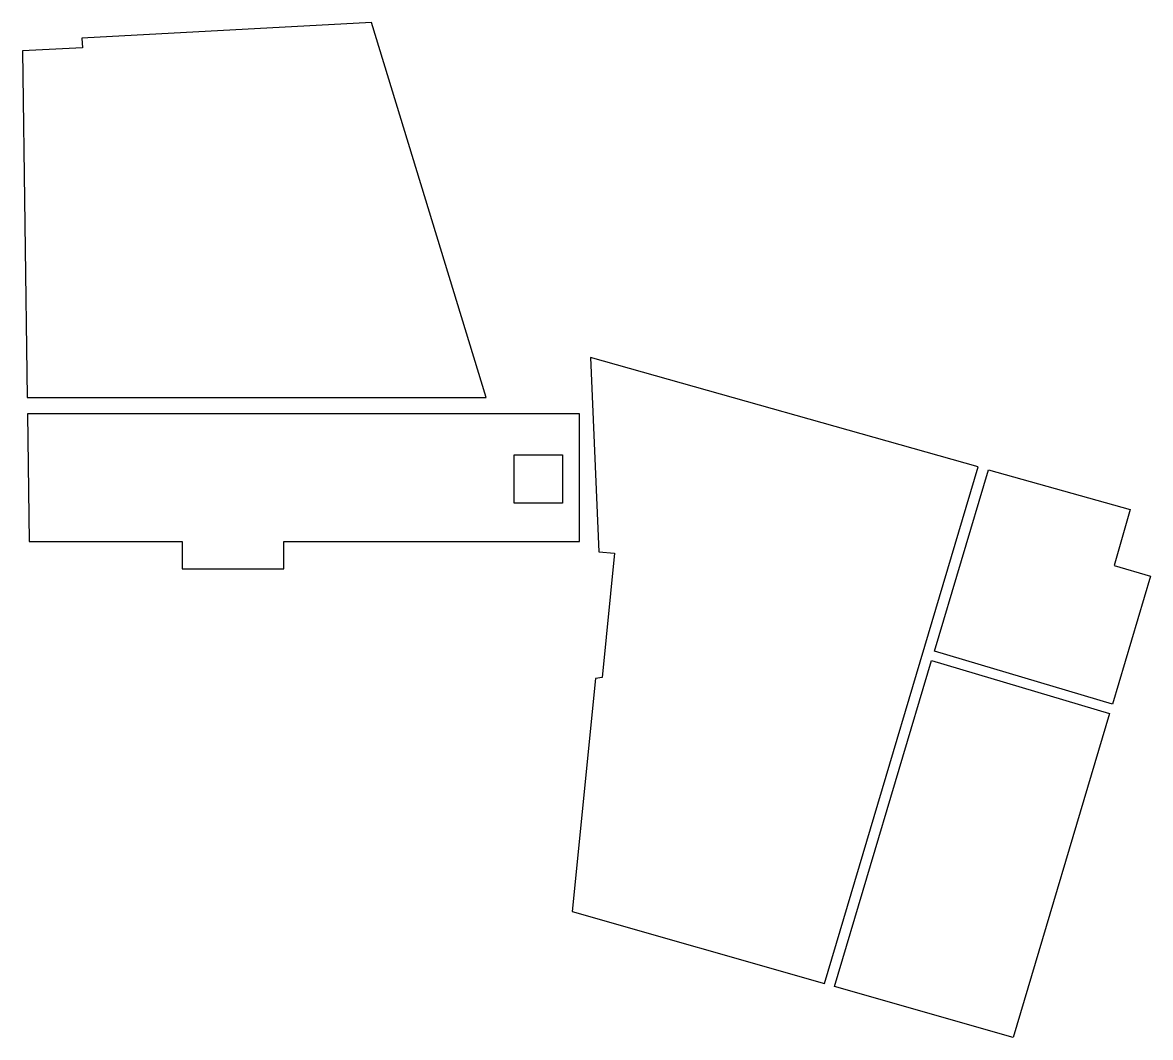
# Model space of a CAD drawing. Header units: metres. Extents: x -10470 to -9304, y -48991 to -47943.
import ezdxf

# ---------------------------------------------------------------- set-up
doc = ezdxf.new("R2010")
doc.units = ezdxf.units.M
doc.layers.add('AREE LEONARDO', color=5, linetype='Continuous')

msp = doc.modelspace()

# ---------------------------------------------------------------- linework, layer by layer
at = {"layer": 'AREE LEONARDO', "color": 5}
for points in [[(-10109.2, -47942.8), (-10408.2, -47958.8), (-10407.7, -47968.8), (-10469.6, -47972.1), (-10464.7, -48330.1), (-9990.7, -48330.1), (-10109.2, -47942.8)], [(-9882.7, -48289), (-9874.1, -48489.6), (-9857.9, -48491.2), (-9870.7, -48619.5), (-9877.8, -48620.5), (-9901.8, -48861.2), (-9641.2, -48935.7), (-9482.3, -48401.8), (-9882.7, -48289)], [(-10464.5, -48347.1), (-10462.7, -48479.1), (-10304.7, -48479.1), (-10304.7, -48507.1), (-10199.7, -48507.1), (-10199.7, -48479.1), (-9894.1, -48479.1), (-9894.1, -48347.1), (-10464.5, -48347.1)]]:
    msp.add_lwpolyline(points, dxfattribs=at)
at = {"layer": 'AREE LEONARDO', "color": 1}
msp.add_lwpolyline([(-9961.6, -48389.4), (-9911.8, -48389.4), (-9911.8, -48439.5), (-9961.6, -48439.5)], close=True, dxfattribs=at)
at = {"layer": 'AREE LEONARDO', "color": 3}
for points in [[(-9471.7, -48404.8), (-9325.4, -48446), (-9341.7, -48503.8), (-9304.3, -48514.9), (-9343.7, -48647.2), (-9527.5, -48592.4), (-9471.7, -48404.8)], [(-9530.4, -48602), (-9346.5, -48656.7), (-9446.1, -48991.4), (-9630.6, -48938.7), (-9530.5, -48602)]]:
    msp.add_lwpolyline(points, dxfattribs=at)

doc.saveas('drawing.dxf')
